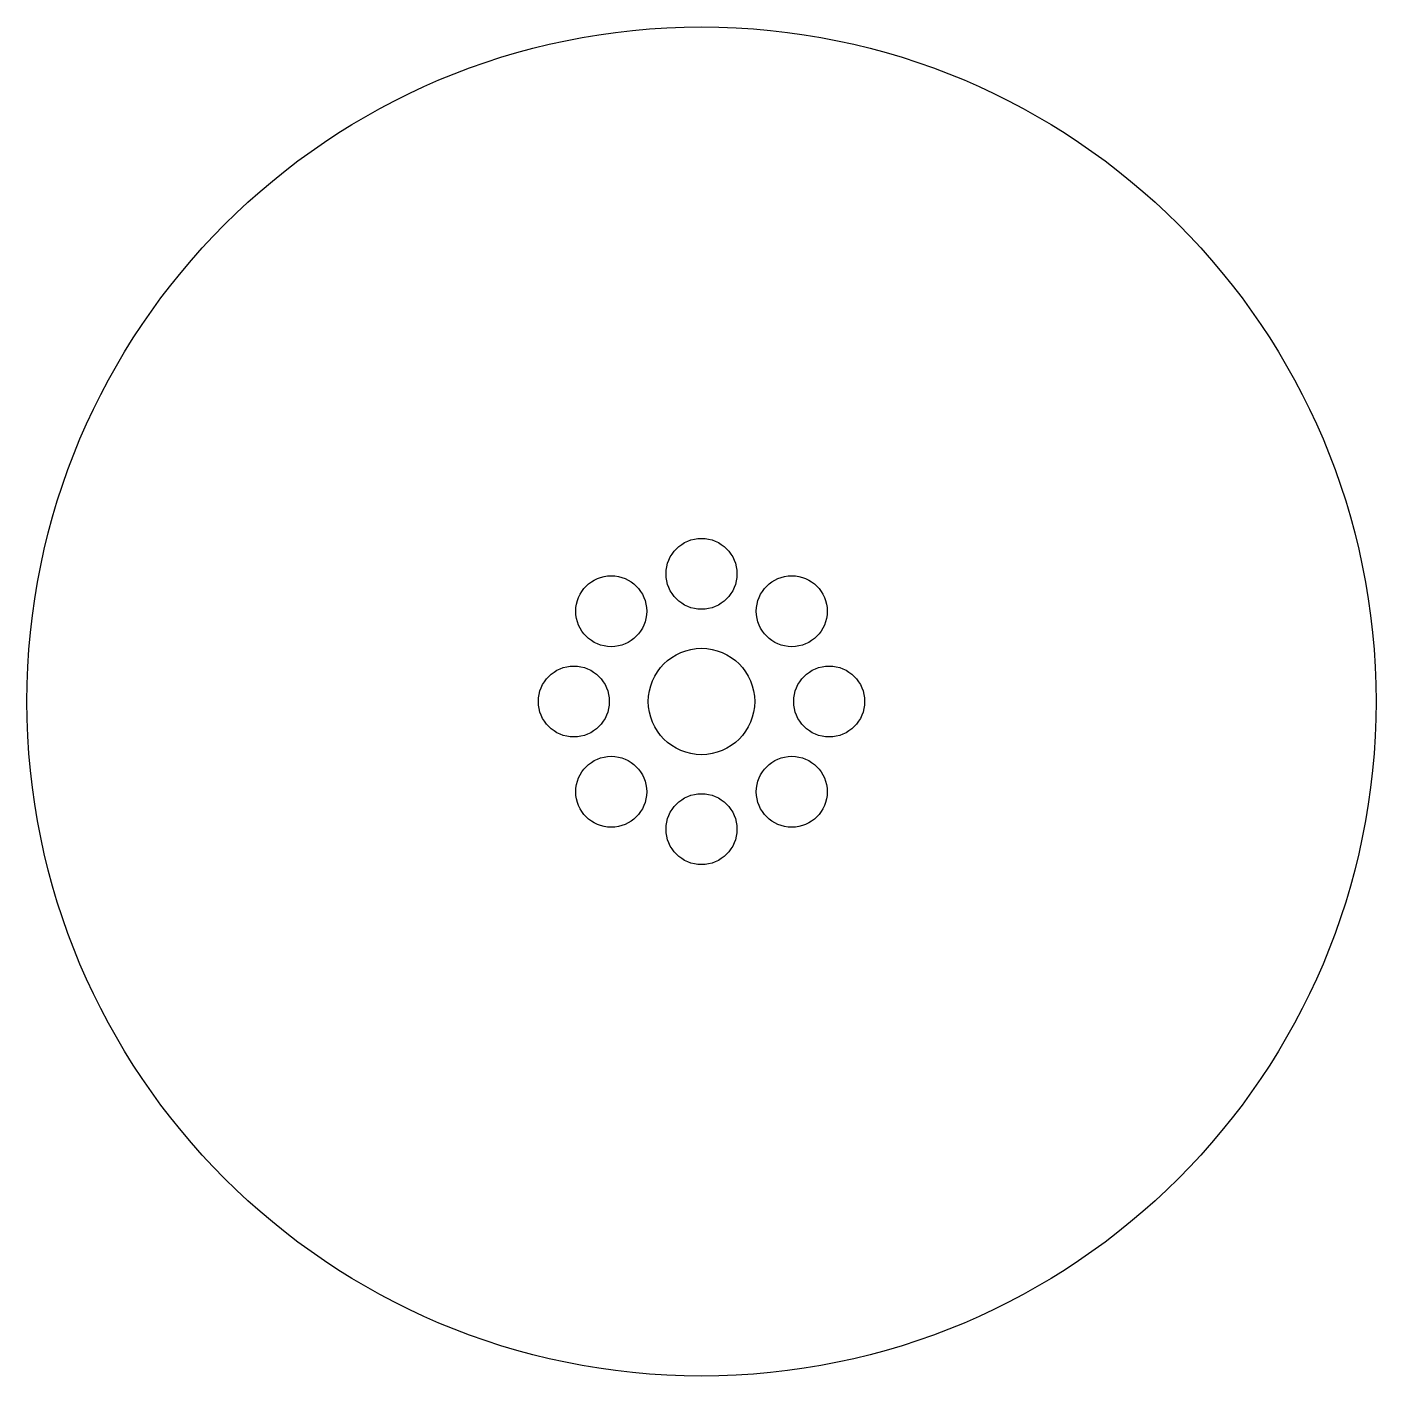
# Model space of a CAD drawing. Extents: x -190 to 190, y -190 to 190.
import ezdxf

# ---------------------------------------------------------------- set-up
doc = ezdxf.new("R2010")
doc.units = 0
doc.layers.get('0').update_dxf_attribs({"linetype": 'continuous'})

# ---------------------------------------------------------------- blocks, each defined once
blk = doc.blocks.new('SHAPE')
at = {"color": 0}
for centre, radius in [((0, 0), 190.2), ((0, 36), 10), ((-25.46, 25.46), 10), ((25.46, 25.46), 10), ((0, 0), 15), ((-36, 0), 10), ((36, 0), 10), ((-25.46, -25.46), 10), ((25.46, -25.46), 10), ((0, -36), 10)]:
    blk.add_circle(centre, radius, dxfattribs=at)

msp = doc.modelspace()

# ---------------------------------------------------------------- block references
at = {"color": 0}
msp.add_blockref('SHAPE', (0, 0), dxfattribs=at)

doc.saveas('drawing.dxf')
